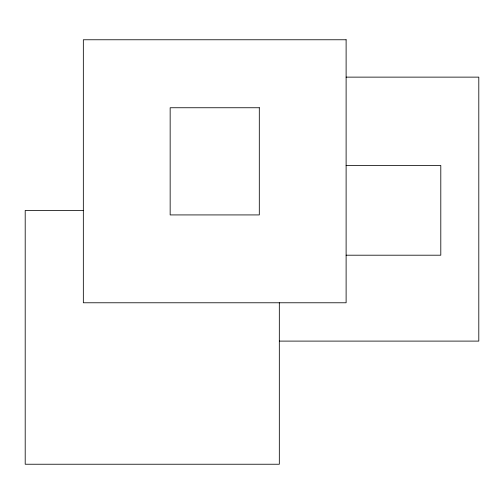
<?xml version="1.0" encoding="UTF-8"?>
<svg xmlns="http://www.w3.org/2000/svg" width="504" height="504" viewBox="0 0 504 504"><rect width="100%" height="100%" fill="white"/><g stroke="black" fill="none" stroke-linecap="round" stroke-linejoin="round"><path stroke-width="0.76" d="M346.116 77.131L478.8 77.131L478.8 341.101L279.323 341.101M346.116 165.482L440.798 165.482L440.798 255.2L346.116 255.2M83.336 210.464L25.2 210.464L25.2 464.234L279.323 464.234L279.323 302.778M346.116 39.766L83.336 39.766L83.336 302.778L346.116 302.778L346.116 39.766M259.302 107.749L170.157 107.749L170.157 214.924L259.302 214.924L259.302 107.749"/></g></svg>
